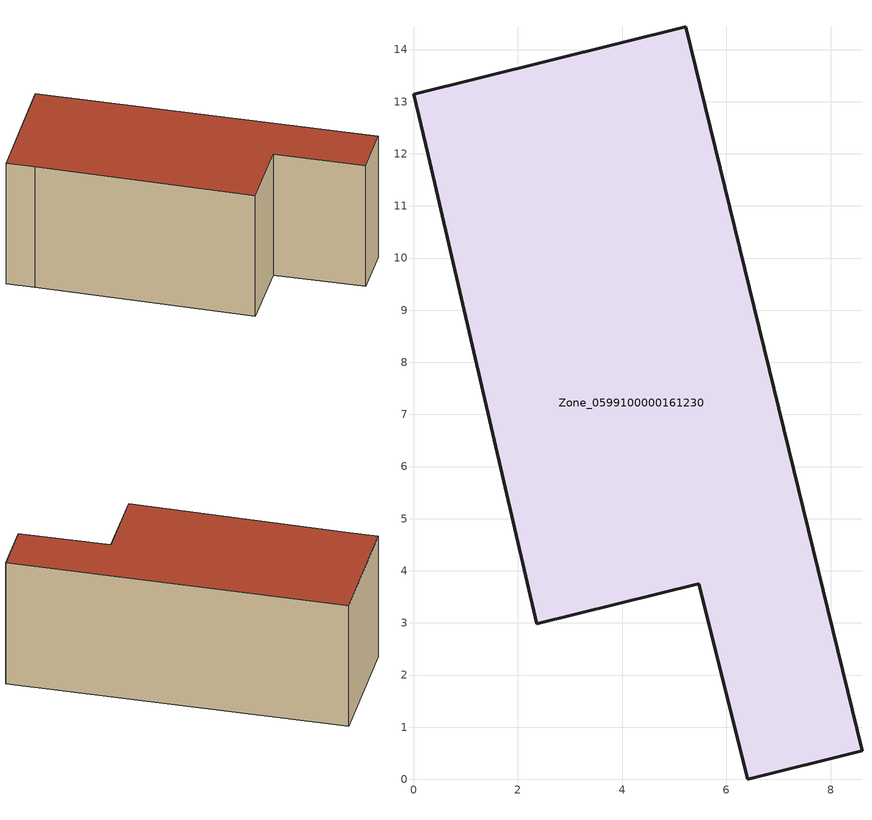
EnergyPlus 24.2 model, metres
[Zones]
Zone_0599100000161230
 floor ground (C_G): 5.23,14.44 8.6,0.55 6.41,0 5.47,3.75 2.37,2.98 0.28,11.97 0,13.14 z0
 wall outside (C_F): 2.37,2.98 5.47,3.75 6.41,0 8.6,0.55 5.23,14.44 0,13.14 0.28,11.97 2.37,2.98 z0:5.82
 roof outside (C_R): 5.23,14.44 0,13.14 0.28,11.97 2.37,2.98 5.47,3.75 6.41,0 8.6,0.55 z5.82
[BUILDING]
Pand.0599100000161230: North Axis=0; Terrain=City; Loads Convergence Tolerance Value=0.04; Temperature Convergence Tolerance Value=0.4; Solar Distribution=FullExterior; Maximum Number of Warmup Days=25; Minimum Number of Warmup Days=1
[Site:Location]
Rotterdam.The.Hague.AP_ZH_NLD Design_Conditions: Latitude=51.96; Longitude=4.45; Time Zone=1; Elevation=-4.5
[SITE:GROUNDTEMPERATURE:BUILDINGSURFACE]
18, 18, 18, 18, 18, 18, 18, 18, 18, 18, 18, 18
[MATERIAL] Thermal Absorptance=0.9; Solar Absorptance=0.7; Visible Absorptance=0.7
Name | Roughness | Thickness | Conductivity | Density | Specific Heat
G.TI.1975-1991 | MediumSmooth | 0.15 | 0.288461 | 540 | 1210
F.TI.1975-1991 | Rough | 0.3 | 0.230769 | 1920 | 840
R.TI.1975-1991 | MediumRough | 0.2 | 0.153846 | 1500 | 1000
[CONSTRUCTION]
C_G: G.TI.1975-1991
C_F: F.TI.1975-1991
C_R: R.TI.1975-1991
[ZONE]
Zone_0599100000161230: Type=1; Multiplier=1; Ceiling Height=Autocalculate; Volume=Autocalculate; Floor Area=autocalculate; Part of Total Floor Area=Yes
[ZONEINFILTRATION:DESIGNFLOWRATE]
Infil_Zone_0599100000161230: Zone or ZoneList or Space or SpaceList=Zone_0599100000161230; Schedule=AlwaysOn; Design Flow Rate Calculation Method=Flow/Area; Flow Rate per Floor Area=0.003; Constant Term Coefficient=1; Temperature Term Coefficient=0; Velocity Term Coefficient=0; Velocity Squared Term Coefficient=0
[HVACTEMPLATE:ZONE:IDEALLOADSAIRSYSTEM]
Zone_0599100000161230: Maximum Heating Supply Air Temperature=50; Minimum Cooling Supply Air Temperature=13; Maximum Heating Supply Air Humidity Ratio=0.0156; Minimum Cooling Supply Air Humidity Ratio=0.0077; Heating Limit=NoLimit; Cooling Limit=NoLimit; Dehumidification Control Type=ConstantSensibleHeatRatio; Cooling Sensible Heat Ratio=0.7; Dehumidification Setpoint=60; Humidification Control Type=None; Humidification Setpoint=30; Outdoor Air Method=None; Outdoor Air Flow Rate per Person=0.00944; Outdoor Air Flow Rate per Zone Floor Area=0; Outdoor Air Flow Rate per Zone=0; Demand Controlled Ventilation Type=None; Outdoor Air Economizer Type=NoEconomizer; Heat Recovery Type=None; Sensible Heat Recovery Effectiveness=0.7; Latent Heat Recovery Effectiveness=0.65
[ZONECONTROL:THERMOSTAT]
ThermostatControl_Zone_0599100000161230: Zone or ZoneList=Zone_0599100000161230; Control Type Schedule=DualSetpointControlType; Control 1=Thermostat_Zone_0599100000161230; Temperature Difference Between Cutout And Setpoint=0
[THERMOSTATSETPOINT:DUALSETPOINT]
Thermostat_Zone_0599100000161230: Heating Setpoint Temperature Schedule=HeatingSetpoint_Zone_0599100000161230; Cooling Setpoint Temperature Schedule=CoolingSetpoint_Zone_0599100000161230
[SCHEDULE:COMPACT]
HeatingSetpoint_Zone_0599100000161230: Through: 12/31, For: AllDays, Until: 24:00, 21
CoolingSetpoint_Zone_0599100000161230: Through: 12/31, For: AllDays, Until: 24:00, 24
DualSetpointControlType: Through: 12/31, For: AllDays, Until: 24:00, 4
AlwaysOn: Through: 12/31, For: AllDays, Until: 24:00, 1
